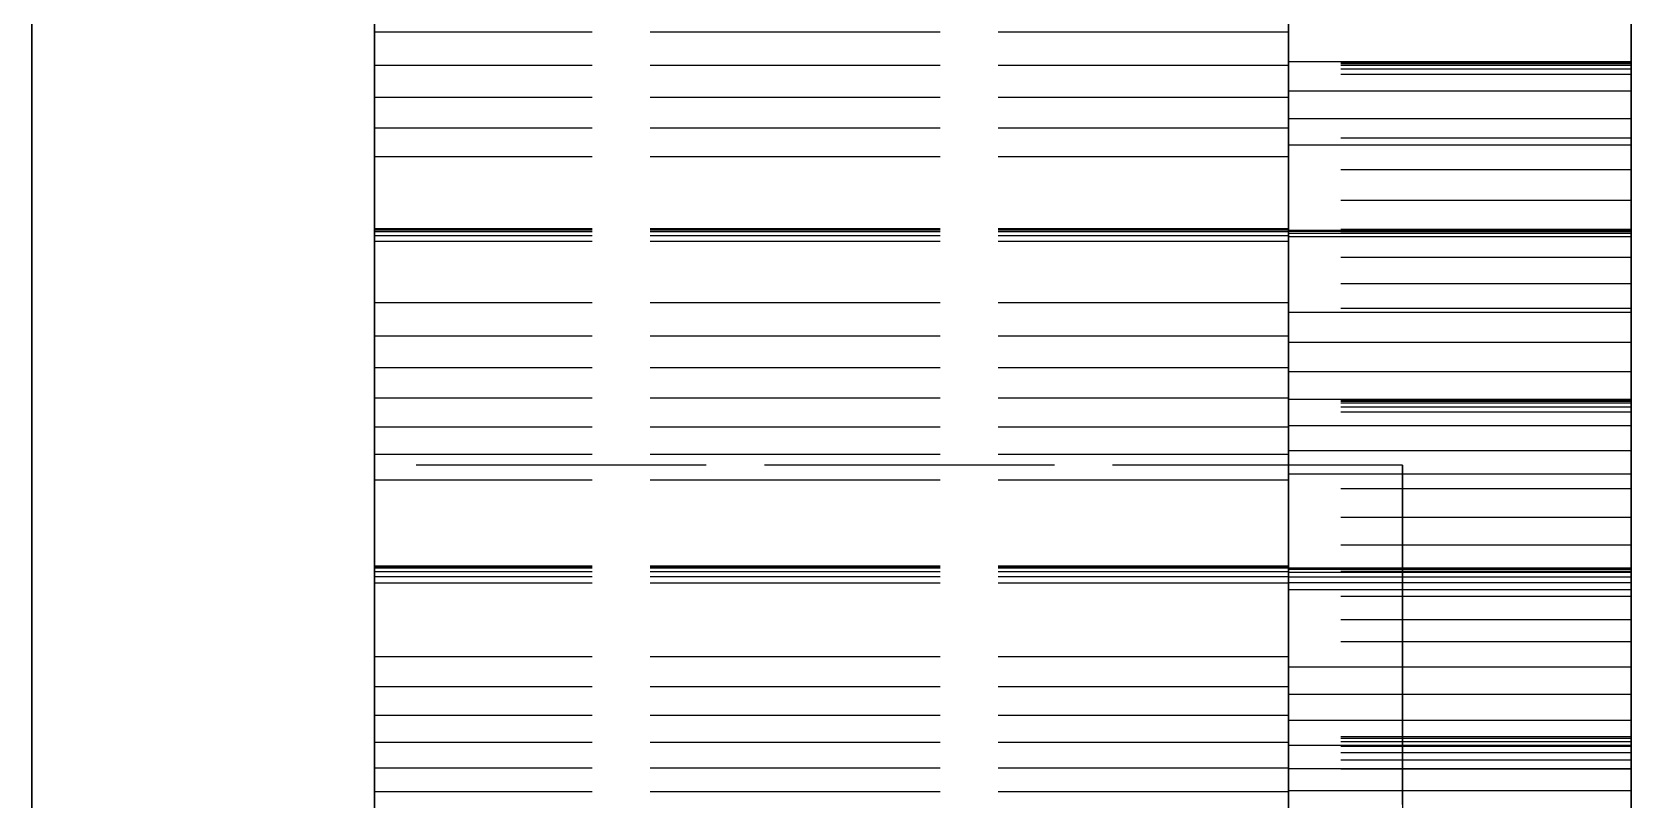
# Model space of a CAD drawing. Header units: millimetres. Extents: x -27 to 154, y -43 to 55.
# Drawn here: x 46.25 to 53.25, y 4.04 to 7.4 of the extents above; entities that cross this region are included whole.
import ezdxf

# ---------------------------------------------------------------- set-up
doc = ezdxf.new("R2010")
doc.units = ezdxf.units.MM
doc.linetypes.add('DASHED', pattern=[1.524, 1.27, -0.254])
doc.layers.add('HIDDEN', color=8, linetype='DASHED')
doc.layers.add('VISIBLE', color=7, linetype='CONTINUOUS')

msp = doc.modelspace()

# ---------------------------------------------------------------- linework, layer by layer
at = {"layer": 'HIDDEN'}
for points in [[(46.24925, 7.58929), (46.24925, 6.98214), (46.24925, 6.375), (46.24925, 5.76786), (46.24925, 5.16071), (46.24925, 4.55357), (46.24925, 3.94643), (46.24925, 3.33929), (46.24925, 2.73214), (46.24925, 2.125), (46.24925, 1.51786), (46.24925, 0.91071), (46.24925, 0.30357), (46.24925, -0.30357), (46.24925, -0.91071), (46.24925, -1.51786), (46.24925, -2.125), (46.24925, -2.73214), (46.24925, -3.33929), (46.24925, -3.94643), (46.24925, -4.55357), (46.24925, -5.16071), (46.24925, -5.76786)], [(47.74925, 7.58929), (47.74925, 6.98214), (47.74925, 6.375), (47.74925, 5.76786), (47.74925, 5.16071), (47.74925, 4.55357), (47.74925, 3.94643), (47.74925, 3.33929), (47.74925, 2.73214), (47.74925, 2.125), (47.74925, 1.51786), (47.74925, 0.91071), (47.74925, 0.30357), (47.74925, -0.30357), (47.74925, -0.91071), (47.74925, -1.51786), (47.74925, -2.125), (47.74925, -2.73214), (47.74925, -3.33929), (47.74925, -3.94643), (47.74925, -4.55357), (47.74925, -5.16071), (47.74925, -5.76786)], [(47.74925, 7.58929), (47.74925, 6.98214), (47.74925, 6.375), (47.74925, 5.76786), (47.74925, 5.16071), (47.74925, 4.55357), (47.74925, 3.94643), (47.74925, 3.33929), (47.74925, 2.73214), (47.74925, 2.125), (47.74925, 1.51786), (47.74925, 0.91071), (47.74925, 0.30357), (47.74925, -0.30357), (47.74925, -0.91071), (47.74925, -1.51786), (47.74925, -2.125), (47.74925, -2.73214), (47.74925, -3.33929), (47.74925, -3.94643), (47.74925, -4.55357), (47.74925, -5.16071), (47.74925, -5.76786)], [(51.74925, 7.60357), (51.74925, 7.20862)], [(51.74925, 7.58929), (51.74925, 6.98214), (51.74925, 6.375), (51.74925, 5.76786), (51.74925, 5.16071), (51.74925, 4.55357), (51.74925, 3.94643), (51.74925, 3.33929), (51.74925, 2.73214), (51.74925, 2.125), (51.74925, 1.51786), (51.74925, 0.91071), (51.74925, 0.30357), (51.74925, -0.30357), (51.74925, -0.91071), (51.74925, -1.51786), (51.74925, -2.125), (51.74925, -2.73214), (51.74925, -3.33929), (51.74925, -3.94643), (51.74925, -4.55357), (51.74925, -5.16071), (51.74925, -5.76786)], [(53.24925, 7.60357), (53.24925, 7.20862)], [(47.74925, 7.39524), (47.74925, 7.54753)], [(51.74925, 3.91667), (51.74925, 4.19643), (51.74925, 4.47619), (51.74925, 4.75595), (51.74925, 5.03571), (51.74925, 5.31548), (51.74925, 5.59524), (51.74925, 5.875), (51.74925, 6.15476), (51.74925, 6.43452), (51.74925, 6.71429), (51.74925, 6.99405), (51.74925, 7.27381), (51.74925, 7.55357)], [(51.74925, 7.55357), (51.74925, 6.99405), (51.74925, 6.43452), (51.74925, 5.875), (51.74925, 5.31548), (51.74925, 4.75595), (51.74925, 4.19643), (51.74925, 3.6369), (51.74925, 3.07738), (51.74925, 2.51786), (51.74925, 1.95833), (51.74925, 1.39881), (51.74925, 0.83929), (51.74925, 0.27976), (51.74925, -0.27976)], [(51.74925, 7.39524), (51.74925, 7.54753)], [(53.24925, 3.91667), (53.24925, 4.19643), (53.24925, 4.47619), (53.24925, 4.75595), (53.24925, 5.03571), (53.24925, 5.31548), (53.24925, 5.59524), (53.24925, 5.875), (53.24925, 6.15476), (53.24925, 6.43452), (53.24925, 6.71429), (53.24925, 6.99405), (53.24925, 7.27381), (53.24925, 7.55357)], [(53.24925, 7.55357), (53.24925, 6.99405), (53.24925, 6.43452), (53.24925, 5.875), (53.24925, 5.31548), (53.24925, 4.75595), (53.24925, 4.19643), (53.24925, 3.6369), (53.24925, 3.07738), (53.24925, 2.51786), (53.24925, 1.95833), (53.24925, 1.39881), (53.24925, 0.83929), (53.24925, 0.27976), (53.24925, -0.27976)], [(47.74925, 7.24883), (47.74925, 7.39524)], [(47.74925, 7.39524), (47.74925, 7.24883)], [(51.74925, 7.39524), (47.74925, 7.39524)], [(51.74925, 6.89989), (51.74925, 6.91739), (51.74925, 6.93489), (51.74925, 6.95239), (51.74925, 6.96989), (51.74925, 6.98739), (51.74925, 7.00489), (51.74925, 7.02239), (51.74925, 7.03989), (51.74925, 7.05739), (51.74925, 7.07488), (51.74925, 7.09238), (51.74925, 7.10988), (51.74925, 7.12738), (51.74925, 7.14488), (51.74925, 7.16238), (51.74925, 7.17988), (51.74925, 7.19738), (51.74925, 7.21488), (51.74925, 7.23238), (51.74925, 7.24988), (51.74925, 7.26738), (51.74925, 7.28488), (51.74925, 7.30238), (51.74925, 7.31988), (51.74925, 7.33737), (51.74925, 7.35487), (51.74925, 7.37237), (51.74925, 7.38987), (51.74925, 7.40737)], [(51.74925, 7.24883), (51.74925, 7.39524)], [(51.74925, 7.39524), (51.74925, 7.24883)], [(47.74925, 7.10867), (47.74925, 7.24883)], [(47.74925, 7.24883), (47.74925, 7.10867)], [(51.74925, 7.24883), (47.74925, 7.24883)], [(51.74925, 7.24883), (47.74925, 7.24883)], [(51.74925, 7.25967), (51.74925, 7.26419)], [(51.74925, 7.26419), (51.74925, 7.26305)], [(53.24925, 7.26419), (51.74925, 7.26419)], [(51.74925, 7.26305), (51.74925, 7.25648)], [(53.24925, 7.26305), (51.74925, 7.26305)], [(51.74925, 7.24919), (51.74925, 7.25967)], [(53.24925, 7.25967), (51.74925, 7.25967)], [(51.74925, 7.25648), (51.74925, 6.93058)], [(53.24925, 7.25648), (51.74925, 7.25648)], [(51.74925, 7.23236), (51.74925, 7.24919)], [(53.24925, 7.24919), (51.74925, 7.24919)], [(51.74925, 7.10867), (51.74925, 7.24883)], [(51.74925, 7.24883), (51.74925, 7.10867)], [(51.74925, 7.20862), (51.74925, 7.23236)], [(53.24925, 7.23236), (51.74925, 7.23236)], [(53.24925, 7.25967), (53.24925, 7.26419)], [(53.24925, 7.26419), (53.24925, 7.26305)], [(53.24925, 7.26305), (53.24925, 7.25648)], [(53.24925, 7.24919), (53.24925, 7.25967)], [(53.24925, 7.25648), (53.24925, 6.93058)], [(53.24925, 7.23236), (53.24925, 7.24919)], [(53.24925, 7.20862), (53.24925, 7.23236)], [(53.24925, 7.20862), (51.74925, 7.20862)], [(47.74925, 6.97527), (47.74925, 7.10867)], [(47.74925, 7.10867), (47.74925, 6.97527)], [(51.74925, 7.10867), (47.74925, 7.10867)], [(51.74925, 7.10867), (47.74925, 7.10867)], [(51.74925, 6.97527), (51.74925, 7.10867)], [(51.74925, 7.10867), (51.74925, 6.97527)], [(47.74925, 6.84931), (47.74925, 6.97527)], [(47.74925, 6.97527), (47.74925, 6.84931)], [(51.74925, 6.97527), (47.74925, 6.97527)], [(51.74925, 6.97527), (47.74925, 6.97527)], [(51.74925, 6.84931), (51.74925, 6.97527)], [(51.74925, 6.97527), (51.74925, 6.84931)], [(51.74925, 6.93058), (51.74925, 6.79207)], [(53.24925, 6.93058), (51.74925, 6.93058)], [(53.24925, 6.93058), (53.24925, 6.79207)], [(51.74925, 6.49866), (51.74925, 6.89989)], [(47.74925, 6.47908), (47.74925, 6.84931)], [(47.74925, 6.84931), (47.74925, 6.47908)], [(51.74925, 6.84931), (47.74925, 6.84931)], [(51.74925, 6.84931), (47.74925, 6.84931)], [(51.74925, 6.47908), (51.74925, 6.84931)], [(51.74925, 6.84931), (51.74925, 6.47908)], [(51.74925, 6.79207), (51.74925, 6.65883)], [(53.24925, 6.79207), (51.74925, 6.79207)], [(53.24925, 6.79207), (53.24925, 6.65883)], [(51.74925, 6.65883), (51.74925, 6.53113)], [(53.24925, 6.65883), (51.74925, 6.65883)], [(53.24925, 6.65883), (53.24925, 6.53113)], [(47.74925, 6.53208), (47.74925, 6.53486)], [(47.74925, 6.53486), (47.74925, 6.53134)], [(47.74925, 6.53134), (47.74925, 6.53486)], [(47.74925, 6.53486), (47.74925, 6.53208)], [(51.74925, 6.53486), (47.74925, 6.53486)], [(51.74925, 6.53486), (47.74925, 6.53486)], [(47.74925, 6.52324), (47.74925, 6.53208)], [(47.74925, 6.53208), (47.74925, 6.52324)], [(51.74925, 6.53208), (47.74925, 6.53208)], [(51.74925, 6.53208), (47.74925, 6.53208)], [(47.74925, 6.53134), (47.74925, 6.52119)], [(47.74925, 6.52119), (47.74925, 6.53134)], [(51.74925, 6.53134), (47.74925, 6.53134)], [(51.74925, 6.53134), (47.74925, 6.53134)], [(47.74925, 6.20995), (47.74925, 6.52324)], [(47.74925, 6.52324), (47.74925, 6.20995)], [(51.74925, 6.52324), (47.74925, 6.52324)], [(51.74925, 6.52324), (47.74925, 6.52324)], [(47.74925, 6.52119), (47.74925, 6.50399)], [(47.74925, 6.50399), (47.74925, 6.52119)], [(51.74925, 6.52119), (47.74925, 6.52119)], [(51.74925, 6.52119), (47.74925, 6.52119)], [(51.74925, 6.53208), (51.74925, 6.53486)], [(51.74925, 6.53486), (51.74925, 6.53134)], [(51.74925, 6.53134), (51.74925, 6.53486)], [(51.74925, 6.53486), (51.74925, 6.53208)], [(51.74925, 6.52324), (51.74925, 6.53208)], [(51.74925, 6.53208), (51.74925, 6.52324)], [(51.74925, 6.53134), (51.74925, 6.52119)], [(51.74925, 6.52119), (51.74925, 6.53134)], [(51.74925, 6.53113), (51.74925, 6.40932)], [(53.24925, 6.53113), (51.74925, 6.53113)], [(51.74925, 5.46093), (51.74925, 5.47784), (51.74925, 5.49475), (51.74925, 5.51167), (51.74925, 5.52858), (51.74925, 5.54549), (51.74925, 5.5624), (51.74925, 5.57931), (51.74925, 5.59623), (51.74925, 5.61314), (51.74925, 5.63005), (51.74925, 5.64696), (51.74925, 5.66387), (51.74925, 5.68079), (51.74925, 5.6977), (51.74925, 5.71461), (51.74925, 5.73152), (51.74925, 5.74843), (51.74925, 5.76534), (51.74925, 5.78226), (51.74925, 5.79917), (51.74925, 5.81608), (51.74925, 5.83299), (51.74925, 5.8499), (51.74925, 5.86682), (51.74925, 5.88373), (51.74925, 5.90064), (51.74925, 5.91755), (51.74925, 5.93446), (51.74925, 5.95137), (51.74925, 5.96829), (51.74925, 5.9852), (51.74925, 6.00211), (51.74925, 6.01902), (51.74925, 6.03593), (51.74925, 6.05285), (51.74925, 6.06976), (51.74925, 6.08667), (51.74925, 6.10358), (51.74925, 6.12049), (51.74925, 6.13741), (51.74925, 6.15432), (51.74925, 6.17123), (51.74925, 6.18814), (51.74925, 6.20505), (51.74925, 6.22196), (51.74925, 6.23888), (51.74925, 6.25579), (51.74925, 6.2727), (51.74925, 6.28961), (51.74925, 6.30652), (51.74925, 6.32344), (51.74925, 6.34035), (51.74925, 6.35726), (51.74925, 6.37417), (51.74925, 6.39108), (51.74925, 6.408), (51.74925, 6.42491), (51.74925, 6.44182), (51.74925, 6.45873), (51.74925, 6.47564), (51.74925, 6.49255), (51.74925, 6.50947), (51.74925, 6.52638)], [(51.74925, 6.52638), (51.74925, 6.52377)], [(51.74925, 6.52377), (51.74925, 6.51472)], [(53.24925, 6.52377), (51.74925, 6.52377)], [(51.74925, 6.20995), (51.74925, 6.52324)], [(51.74925, 6.52324), (51.74925, 6.20995)], [(51.74925, 6.52119), (51.74925, 6.50399)], [(51.74925, 6.50399), (51.74925, 6.52119)], [(51.74925, 6.51472), (51.74925, 6.49866)], [(53.24925, 6.51472), (51.74925, 6.51472)], [(53.24925, 6.53113), (53.24925, 6.40932)], [(53.24925, 6.52638), (53.24925, 6.52377)], [(53.24925, 6.49866), (53.24925, 6.52638)], [(53.24925, 6.52377), (53.24925, 6.51472)], [(53.24925, 6.51472), (53.24925, 6.49866)], [(47.74925, 6.50399), (47.74925, 6.47908)], [(47.74925, 6.47908), (47.74925, 6.50399)], [(51.74925, 6.50399), (47.74925, 6.50399)], [(51.74925, 6.50399), (47.74925, 6.50399)], [(51.74925, 6.47908), (47.74925, 6.47908)], [(51.74925, 6.47908), (47.74925, 6.47908)], [(51.74925, 6.50399), (51.74925, 6.47908)], [(51.74925, 6.47908), (51.74925, 6.50399)], [(53.24925, 6.49866), (51.74925, 6.49866)], [(51.74925, 6.40932), (51.74925, 6.29384)], [(53.24925, 6.40932), (51.74925, 6.40932)], [(53.24925, 6.40932), (53.24925, 6.29384)], [(51.74925, 6.29384), (51.74925, 6.1853)], [(53.24925, 6.29384), (51.74925, 6.29384)], [(53.24925, 6.29384), (53.24925, 6.1853)], [(47.74925, 6.06492), (47.74925, 6.20995)], [(47.74925, 6.20995), (47.74925, 6.06492)], [(51.74925, 6.20995), (47.74925, 6.20995)], [(51.74925, 6.20995), (47.74925, 6.20995)], [(51.74925, 6.06492), (51.74925, 6.20995)], [(51.74925, 6.20995), (51.74925, 6.06492)], [(51.74925, 6.1853), (51.74925, 5.77842)], [(53.24925, 6.1853), (51.74925, 6.1853)], [(53.24925, 6.1853), (53.24925, 5.77842)], [(47.74925, 5.92575), (47.74925, 6.06492)], [(47.74925, 6.06492), (47.74925, 5.92575)], [(51.74925, 6.06492), (47.74925, 6.06492)], [(51.74925, 6.06492), (47.74925, 6.06492)], [(51.74925, 5.92575), (51.74925, 6.06492)], [(51.74925, 6.06492), (51.74925, 5.92575)], [(47.74925, 5.79272), (47.74925, 5.92575)], [(47.74925, 5.92575), (47.74925, 5.79272)], [(51.74925, 5.92575), (47.74925, 5.92575)], [(51.74925, 5.92575), (47.74925, 5.92575)], [(51.74925, 5.79272), (51.74925, 5.92575)], [(51.74925, 5.92575), (51.74925, 5.79272)], [(47.74925, 5.66622), (47.74925, 5.79272)], [(47.74925, 5.79272), (47.74925, 5.66622)], [(51.74925, 5.79272), (47.74925, 5.79272)], [(51.74925, 5.79272), (47.74925, 5.79272)], [(51.74925, 5.66622), (51.74925, 5.79272)], [(51.74925, 5.79272), (51.74925, 5.66622)], [(51.74925, 5.78678), (51.74925, 5.78803)], [(51.74925, 5.78803), (51.74925, 5.78277)], [(53.24925, 5.78803), (51.74925, 5.78803)], [(51.74925, 5.77842), (51.74925, 5.78678)], [(53.24925, 5.78678), (51.74925, 5.78678)], [(51.74925, 5.78277), (51.74925, 5.7714)], [(53.24925, 5.78277), (51.74925, 5.78277)], [(53.24925, 5.77842), (51.74925, 5.77842)], [(51.74925, 5.7714), (51.74925, 5.75424)], [(53.24925, 5.7714), (51.74925, 5.7714)], [(51.74925, 5.75424), (51.74925, 5.73152)], [(53.24925, 5.75424), (51.74925, 5.75424)], [(53.24925, 5.78678), (53.24925, 5.78803)], [(53.24925, 5.78803), (53.24925, 5.78277)], [(53.24925, 5.77842), (53.24925, 5.78678)], [(53.24925, 5.78277), (53.24925, 5.7714)], [(53.24925, 5.7714), (53.24925, 5.75424)], [(53.24925, 5.75424), (53.24925, 5.73152)], [(51.74925, 5.73152), (51.74925, 5.39697)], [(53.24925, 5.73152), (51.74925, 5.73152)], [(53.24925, 5.73152), (53.24925, 5.39697)], [(47.74925, 5.54675), (47.74925, 5.66622)], [(47.74925, 5.66622), (47.74925, 5.54675)], [(51.74925, 5.66622), (47.74925, 5.66622)], [(51.74925, 5.66622), (47.74925, 5.66622)], [(51.74925, 5.54675), (51.74925, 5.66622)], [(51.74925, 5.66622), (51.74925, 5.54675)], [(47.74925, 5.43503), (47.74925, 5.54675)], [(47.74925, 5.54675), (47.74925, 5.43503)], [(51.74925, 5.54675), (47.74925, 5.54675)], [(51.74925, 5.54675), (47.74925, 5.54675)], [(51.74925, 5.43503), (51.74925, 5.54675)], [(51.74925, 5.54675), (51.74925, 5.43503)], [(47.74925, 4.01587), (47.74925, 4.10317), (47.74925, 4.19048), (47.74925, 4.27778), (47.74925, 4.36508), (47.74925, 4.45238), (47.74925, 4.53968), (47.74925, 4.62698), (47.74925, 4.71429), (47.74925, 4.80159), (47.74925, 4.88889), (47.74925, 4.97619), (47.74925, 5.06349), (47.74925, 5.15079), (47.74925, 5.2381), (47.74925, 5.3254), (47.74925, 5.4127), (47.74925, 5.5)], [(47.74925, 5.5), (47.74925, 5.3254), (47.74925, 5.15079), (47.74925, 4.97619), (47.74925, 4.80159), (47.74925, 4.62698), (47.74925, 4.45238), (47.74925, 4.27778), (47.74925, 4.10317), (47.74925, 3.92857)], [(52.24925, 5.5), (47.74925, 5.5)], [(51.74925, 5.04904), (51.74925, 5.46093)], [(52.24925, 4.01587), (52.24925, 4.10317), (52.24925, 4.19048), (52.24925, 4.27778), (52.24925, 4.36508), (52.24925, 4.45238), (52.24925, 4.53968), (52.24925, 4.62698), (52.24925, 4.71429), (52.24925, 4.80159), (52.24925, 4.88889), (52.24925, 4.97619), (52.24925, 5.06349), (52.24925, 5.15079), (52.24925, 5.2381), (52.24925, 5.3254), (52.24925, 5.4127), (52.24925, 5.5)], [(52.24925, 5.5), (52.24925, 5.3254), (52.24925, 5.15079), (52.24925, 4.97619), (52.24925, 4.80159), (52.24925, 4.62698), (52.24925, 4.45238), (52.24925, 4.27778), (52.24925, 4.10317), (52.24925, 3.92857)], [(47.74925, 5.0513), (47.74925, 5.43503)], [(47.74925, 5.43503), (47.74925, 5.0513)], [(51.74925, 5.43503), (47.74925, 5.43503)], [(51.74925, 5.43503), (47.74925, 5.43503)], [(51.74925, 5.0513), (51.74925, 5.43503)], [(51.74925, 5.43503), (51.74925, 5.0513)], [(51.74925, 5.39697), (51.74925, 5.27075)], [(53.24925, 5.39697), (51.74925, 5.39697)], [(53.24925, 5.39697), (53.24925, 5.27075)], [(51.74925, 5.27075), (51.74925, 5.14997)], [(53.24925, 5.27075), (51.74925, 5.27075)], [(53.24925, 5.27075), (53.24925, 5.14997)], [(51.74925, 5.14997), (51.74925, 5.03489)], [(53.24925, 5.14997), (51.74925, 5.14997)], [(53.24925, 5.14997), (53.24925, 5.03489)], [(47.74925, 5.0573), (47.74925, 5.05827)], [(47.74925, 5.05827), (47.74925, 5.0513)], [(47.74925, 5.0513), (47.74925, 5.05827)], [(47.74925, 5.05827), (47.74925, 5.0573)], [(51.74925, 5.05827), (47.74925, 5.05827)], [(51.74925, 5.05827), (47.74925, 5.05827)], [(47.74925, 5.04905), (47.74925, 5.0573)], [(47.74925, 5.0573), (47.74925, 5.04905)], [(51.74925, 5.0573), (47.74925, 5.0573)], [(51.74925, 5.0573), (47.74925, 5.0573)], [(51.74925, 5.0513), (47.74925, 5.0513)], [(51.74925, 5.0513), (47.74925, 5.0513)], [(47.74925, 5.03398), (47.74925, 5.04905)], [(47.74925, 5.04905), (47.74925, 5.03398)], [(51.74925, 5.04905), (47.74925, 5.04905)], [(51.74925, 5.04905), (47.74925, 5.04905)], [(51.74925, 5.0573), (51.74925, 5.05827)], [(51.74925, 5.05827), (51.74925, 5.0513)], [(51.74925, 5.0513), (51.74925, 5.05827)], [(51.74925, 5.05827), (51.74925, 5.0573)], [(51.74925, 5.04905), (51.74925, 5.0573)], [(51.74925, 5.0573), (51.74925, 5.04905)], [(51.74925, 4.02117), (51.74925, 4.03803), (51.74925, 4.05489), (51.74925, 4.07175), (51.74925, 4.08861), (51.74925, 4.10547), (51.74925, 4.12233), (51.74925, 4.13919), (51.74925, 4.15605), (51.74925, 4.17291), (51.74925, 4.18978), (51.74925, 4.20664), (51.74925, 4.2235), (51.74925, 4.24036), (51.74925, 4.25722), (51.74925, 4.27408), (51.74925, 4.29094), (51.74925, 4.3078), (51.74925, 4.32466), (51.74925, 4.34152), (51.74925, 4.35838), (51.74925, 4.37525), (51.74925, 4.39211), (51.74925, 4.40897), (51.74925, 4.42583), (51.74925, 4.44269), (51.74925, 4.45955), (51.74925, 4.47641), (51.74925, 4.49327), (51.74925, 4.51013), (51.74925, 4.52699), (51.74925, 4.54385), (51.74925, 4.56072), (51.74925, 4.57758), (51.74925, 4.59444), (51.74925, 4.6113), (51.74925, 4.62816), (51.74925, 4.64502), (51.74925, 4.66188), (51.74925, 4.67874), (51.74925, 4.6956), (51.74925, 4.71246), (51.74925, 4.72932), (51.74925, 4.74619), (51.74925, 4.76305), (51.74925, 4.77991), (51.74925, 4.79677), (51.74925, 4.81363), (51.74925, 4.83049), (51.74925, 4.84735), (51.74925, 4.86421), (51.74925, 4.88107), (51.74925, 4.89793), (51.74925, 4.91479), (51.74925, 4.93166), (51.74925, 4.94852), (51.74925, 4.96538), (51.74925, 4.98224), (51.74925, 4.9991), (51.74925, 5.01596), (51.74925, 5.03282), (51.74925, 5.04968)], [(51.74925, 5.04968), (51.74925, 5.04904)], [(51.74925, 5.03398), (51.74925, 5.04905)], [(51.74925, 5.04905), (51.74925, 5.03398)], [(53.24925, 5.04904), (51.74925, 5.04904)], [(53.24925, 5.04968), (53.24925, 5.04904)], [(53.24925, 5.04904), (53.24925, 5.04968)], [(47.74925, 5.01244), (47.74925, 5.03398)], [(47.74925, 5.03398), (47.74925, 5.01244)], [(51.74925, 5.03398), (47.74925, 5.03398)], [(51.74925, 5.03398), (47.74925, 5.03398)], [(47.74925, 4.98467), (47.74925, 5.01244)], [(47.74925, 5.01244), (47.74925, 4.98467)], [(51.74925, 5.01244), (47.74925, 5.01244)], [(51.74925, 5.01244), (47.74925, 5.01244)], [(47.74925, 4.66151), (47.74925, 4.98467)], [(47.74925, 4.98467), (47.74925, 4.66151)], [(51.74925, 4.98467), (47.74925, 4.98467)], [(51.74925, 4.98467), (47.74925, 4.98467)], [(51.74925, 5.03489), (51.74925, 4.92586)], [(53.24925, 5.03489), (51.74925, 5.03489)], [(51.74925, 5.01244), (51.74925, 5.03398)], [(51.74925, 5.03398), (51.74925, 5.01244)], [(51.74925, 4.98467), (51.74925, 5.01244)], [(51.74925, 5.01244), (51.74925, 4.98467)], [(51.74925, 4.66151), (51.74925, 4.98467)], [(51.74925, 4.98467), (51.74925, 4.66151)], [(53.24925, 5.03489), (53.24925, 4.92586)], [(51.74925, 4.92586), (51.74925, 4.82333)], [(53.24925, 4.92586), (51.74925, 4.92586)], [(53.24925, 4.92586), (53.24925, 4.82333)], [(51.74925, 4.82333), (51.74925, 4.72793)], [(53.24925, 4.82333), (51.74925, 4.82333)], [(53.24925, 4.82333), (53.24925, 4.72793)], [(51.74925, 4.72793), (51.74925, 4.31168)], [(53.24925, 4.72793), (51.74925, 4.72793)], [(53.24925, 4.72793), (53.24925, 4.31168)], [(47.74925, 4.53058), (47.74925, 4.66151)], [(47.74925, 4.66151), (47.74925, 4.53058)], [(51.74925, 4.66151), (47.74925, 4.66151)], [(51.74925, 4.66151), (47.74925, 4.66151)], [(51.74925, 4.53058), (51.74925, 4.66151)], [(51.74925, 4.66151), (51.74925, 4.53058)], [(47.74925, 4.4057), (47.74925, 4.53058)], [(47.74925, 4.53058), (47.74925, 4.4057)], [(51.74925, 4.53058), (47.74925, 4.53058)], [(51.74925, 4.53058), (47.74925, 4.53058)], [(51.74925, 4.4057), (51.74925, 4.53058)], [(51.74925, 4.53058), (51.74925, 4.4057)], [(47.74925, 4.28718), (47.74925, 4.4057)], [(47.74925, 4.4057), (47.74925, 4.28718)], [(51.74925, 4.4057), (47.74925, 4.4057)], [(51.74925, 4.4057), (47.74925, 4.4057)], [(51.74925, 4.28718), (51.74925, 4.4057)], [(51.74925, 4.4057), (51.74925, 4.28718)], [(47.74925, 4.17541), (47.74925, 4.28718)], [(47.74925, 4.28718), (47.74925, 4.17541)], [(51.74925, 4.28718), (47.74925, 4.28718)], [(51.74925, 4.28718), (47.74925, 4.28718)], [(51.74925, 4.31168), (51.74925, 4.3046)], [(53.24925, 4.31168), (51.74925, 4.31168)], [(51.74925, 4.3046), (51.74925, 4.29028)], [(53.24925, 4.3046), (51.74925, 4.3046)], [(51.74925, 4.29028), (51.74925, 4.26931)], [(53.24925, 4.29028), (51.74925, 4.29028)], [(51.74925, 4.17541), (51.74925, 4.28718)], [(51.74925, 4.28718), (51.74925, 4.17541)], [(53.24925, 4.31168), (53.24925, 4.3046)], [(53.24925, 4.3046), (53.24925, 4.29028)], [(53.24925, 4.29028), (53.24925, 4.26931)], [(51.74925, 4.26931), (51.74925, 4.24213)], [(53.24925, 4.26931), (51.74925, 4.26931)], [(51.74925, 4.24213), (51.74925, 4.20905)], [(53.24925, 4.24213), (51.74925, 4.24213)], [(51.74925, 4.20905), (51.74925, 4.17033)], [(53.24925, 4.20905), (51.74925, 4.20905)], [(53.24925, 4.26931), (53.24925, 4.24213)], [(53.24925, 4.24213), (53.24925, 4.20905)], [(53.24925, 4.20905), (53.24925, 4.17033)], [(47.74925, 4.07091), (47.74925, 4.17541)], [(47.74925, 4.17541), (47.74925, 4.07091)], [(51.74925, 4.17541), (47.74925, 4.17541)], [(51.74925, 4.17541), (47.74925, 4.17541)], [(51.74925, 4.07091), (51.74925, 4.17541)], [(51.74925, 4.17541), (51.74925, 4.07091)], [(51.74925, 4.17033), (51.74925, 3.82924)], [(53.24925, 4.17033), (51.74925, 4.17033)], [(53.24925, 4.17033), (53.24925, 3.82924)], [(47.74925, 3.97438), (47.74925, 4.07091)], [(47.74925, 4.07091), (47.74925, 3.97438)], [(51.74925, 4.07091), (47.74925, 4.07091)], [(51.74925, 4.07091), (47.74925, 4.07091)], [(51.74925, 3.97438), (51.74925, 4.07091)], [(51.74925, 4.07091), (51.74925, 3.97438)]]:
    msp.add_lwpolyline(points, dxfattribs=at)
at = {"layer": 'VISIBLE'}
for points in [[(46.24925, 3.94643), (46.24925, 4.25), (46.24925, 4.55357), (46.24925, 4.85714), (46.24925, 5.16071), (46.24925, 5.46429), (46.24925, 5.76786), (46.24925, 6.07143), (46.24925, 6.375), (46.24925, 6.67857), (46.24925, 6.98214), (46.24925, 7.28571), (46.24925, 7.58929)], [(47.74925, 3.94643), (47.74925, 4.25), (47.74925, 4.55357), (47.74925, 4.85714), (47.74925, 5.16071), (47.74925, 5.46429), (47.74925, 5.76786), (47.74925, 6.07143), (47.74925, 6.375), (47.74925, 6.67857), (47.74925, 6.98214), (47.74925, 7.28571), (47.74925, 7.58929)], [(47.74925, 3.94643), (47.74925, 4.25), (47.74925, 4.55357), (47.74925, 4.85714), (47.74925, 5.16071), (47.74925, 5.46429), (47.74925, 5.76786), (47.74925, 6.07143), (47.74925, 6.375), (47.74925, 6.67857), (47.74925, 6.98214), (47.74925, 7.28571), (47.74925, 7.58929)], [(51.74925, 7.26435), (51.74925, 7.39806)], [(53.24925, 7.26435), (53.24925, 7.39806)], [(51.74925, 7.13643), (51.74925, 7.26435)], [(53.24925, 7.26435), (51.74925, 7.26435)], [(53.24925, 7.13643), (53.24925, 7.26435)], [(51.74925, 7.01474), (51.74925, 7.13643)], [(53.24925, 7.13643), (51.74925, 7.13643)], [(53.24925, 7.01474), (53.24925, 7.13643)], [(51.74925, 6.89989), (51.74925, 7.01474)], [(53.24925, 7.01474), (51.74925, 7.01474)], [(53.24925, 6.89989), (53.24925, 7.01474)], [(51.74925, 6.52638), (51.74925, 6.53231), (51.74925, 6.53824), (51.74925, 6.54416), (51.74925, 6.55009), (51.74925, 6.55602), (51.74925, 6.56195), (51.74925, 6.56788), (51.74925, 6.57381), (51.74925, 6.57974), (51.74925, 6.58567), (51.74925, 6.59159), (51.74925, 6.59752), (51.74925, 6.60345), (51.74925, 6.60938), (51.74925, 6.61531), (51.74925, 6.62124), (51.74925, 6.62717), (51.74925, 6.6331), (51.74925, 6.63903), (51.74925, 6.64495), (51.74925, 6.65088), (51.74925, 6.65681), (51.74925, 6.66274), (51.74925, 6.66867), (51.74925, 6.6746), (51.74925, 6.68053), (51.74925, 6.68646), (51.74925, 6.69238), (51.74925, 6.69831), (51.74925, 6.70424), (51.74925, 6.71017), (51.74925, 6.7161), (51.74925, 6.72203), (51.74925, 6.72796), (51.74925, 6.73389), (51.74925, 6.73981), (51.74925, 6.74574), (51.74925, 6.75167), (51.74925, 6.7576), (51.74925, 6.76353), (51.74925, 6.76946), (51.74925, 6.77539), (51.74925, 6.78132), (51.74925, 6.78724), (51.74925, 6.79317), (51.74925, 6.7991), (51.74925, 6.80503), (51.74925, 6.81096), (51.74925, 6.81689), (51.74925, 6.82282), (51.74925, 6.82875), (51.74925, 6.83468), (51.74925, 6.8406), (51.74925, 6.84653), (51.74925, 6.85246), (51.74925, 6.85839), (51.74925, 6.86432), (51.74925, 6.87025), (51.74925, 6.87618), (51.74925, 6.88211), (51.74925, 6.88803), (51.74925, 6.89396), (51.74925, 6.89989)], [(53.24925, 6.89989), (51.74925, 6.89989)], [(53.24925, 6.52638), (53.24925, 6.89989)], [(51.74925, 6.52295), (51.74925, 6.52638)], [(53.24925, 6.52638), (51.74925, 6.52638)], [(51.74925, 6.51379), (51.74925, 6.52295)], [(53.24925, 6.52295), (51.74925, 6.52295)], [(51.74925, 6.49914), (51.74925, 6.51379)], [(53.24925, 6.51379), (51.74925, 6.51379)], [(53.24925, 6.52295), (53.24925, 6.52638)], [(53.24925, 6.51379), (53.24925, 6.52295)], [(53.24925, 6.49914), (53.24925, 6.51379)], [(51.74925, 6.16866), (51.74925, 6.49914)], [(53.24925, 6.49914), (51.74925, 6.49914)], [(53.24925, 6.16866), (53.24925, 6.49914)], [(51.74925, 6.03618), (51.74925, 6.16866)], [(53.24925, 6.16866), (51.74925, 6.16866)], [(53.24925, 6.03618), (53.24925, 6.16866)], [(51.74925, 5.90907), (51.74925, 6.03618)], [(53.24925, 6.03618), (51.74925, 6.03618)], [(53.24925, 5.90907), (53.24925, 6.03618)], [(51.74925, 5.78758), (51.74925, 5.90907)], [(53.24925, 5.90907), (51.74925, 5.90907)], [(53.24925, 5.78758), (53.24925, 5.90907)], [(51.74925, 5.67207), (51.74925, 5.78758)], [(53.24925, 5.78758), (51.74925, 5.78758)], [(53.24925, 5.67207), (53.24925, 5.78758)], [(51.74925, 5.56298), (51.74925, 5.67207)], [(53.24925, 5.67207), (51.74925, 5.67207)], [(53.24925, 5.56298), (53.24925, 5.67207)], [(51.74925, 5.46093), (51.74925, 5.56298)], [(53.24925, 5.56298), (51.74925, 5.56298)], [(53.24925, 5.46093), (53.24925, 5.56298)], [(51.74925, 5.04968), (51.74925, 5.05621), (51.74925, 5.06274), (51.74925, 5.06927), (51.74925, 5.07579), (51.74925, 5.08232), (51.74925, 5.08885), (51.74925, 5.09538), (51.74925, 5.1019), (51.74925, 5.10843), (51.74925, 5.11496), (51.74925, 5.12149), (51.74925, 5.12802), (51.74925, 5.13454), (51.74925, 5.14107), (51.74925, 5.1476), (51.74925, 5.15413), (51.74925, 5.16065), (51.74925, 5.16718), (51.74925, 5.17371), (51.74925, 5.18024), (51.74925, 5.18677), (51.74925, 5.19329), (51.74925, 5.19982), (51.74925, 5.20635), (51.74925, 5.21288), (51.74925, 5.2194), (51.74925, 5.22593), (51.74925, 5.23246), (51.74925, 5.23899), (51.74925, 5.24551), (51.74925, 5.25204), (51.74925, 5.25857), (51.74925, 5.2651), (51.74925, 5.27163), (51.74925, 5.27815), (51.74925, 5.28468), (51.74925, 5.29121), (51.74925, 5.29774), (51.74925, 5.30426), (51.74925, 5.31079), (51.74925, 5.31732), (51.74925, 5.32385), (51.74925, 5.33038), (51.74925, 5.3369), (51.74925, 5.34343), (51.74925, 5.34996), (51.74925, 5.35649), (51.74925, 5.36301), (51.74925, 5.36954), (51.74925, 5.37607), (51.74925, 5.3826), (51.74925, 5.38913), (51.74925, 5.39565), (51.74925, 5.40218), (51.74925, 5.40871), (51.74925, 5.41524), (51.74925, 5.42176), (51.74925, 5.42829), (51.74925, 5.43482), (51.74925, 5.44135), (51.74925, 5.44788), (51.74925, 5.4544), (51.74925, 5.46093)], [(53.24925, 5.46093), (51.74925, 5.46093)], [(53.24925, 5.04968), (53.24925, 5.46093)], [(51.74925, 5.04314), (51.74925, 5.04968)], [(53.24925, 5.04968), (51.74925, 5.04968)], [(51.74925, 5.03002), (51.74925, 5.04314)], [(53.24925, 5.04314), (51.74925, 5.04314)], [(53.24925, 5.04314), (53.24925, 5.04968)], [(53.24925, 5.03002), (53.24925, 5.04314)], [(51.74925, 5.01073), (51.74925, 5.03002)], [(53.24925, 5.03002), (51.74925, 5.03002)], [(51.74925, 4.98559), (51.74925, 5.01073)], [(53.24925, 5.01073), (51.74925, 5.01073)], [(51.74925, 4.95484), (51.74925, 4.98559)], [(53.24925, 4.98559), (51.74925, 4.98559)], [(53.24925, 5.01073), (53.24925, 5.03002)], [(53.24925, 4.98559), (53.24925, 5.01073)], [(53.24925, 4.95484), (53.24925, 4.98559)], [(51.74925, 4.61676), (51.74925, 4.95484)], [(53.24925, 4.95484), (51.74925, 4.95484)], [(53.24925, 4.61676), (53.24925, 4.95484)], [(51.74925, 4.49699), (51.74925, 4.61676)], [(53.24925, 4.61676), (51.74925, 4.61676)], [(53.24925, 4.49699), (53.24925, 4.61676)], [(51.74925, 4.38272), (51.74925, 4.49699)], [(53.24925, 4.49699), (51.74925, 4.49699)], [(53.24925, 4.38272), (53.24925, 4.49699)], [(51.74925, 4.27423), (51.74925, 4.38272)], [(53.24925, 4.38272), (51.74925, 4.38272)], [(53.24925, 4.27423), (53.24925, 4.38272)], [(51.74925, 4.17185), (51.74925, 4.27423)], [(53.24925, 4.27423), (51.74925, 4.27423)], [(53.24925, 4.17185), (53.24925, 4.27423)], [(51.74925, 4.07605), (51.74925, 4.17185)], [(53.24925, 4.17185), (51.74925, 4.17185)], [(53.24925, 4.07605), (53.24925, 4.17185)], [(51.74925, 3.98744), (51.74925, 4.07605)], [(53.24925, 4.07605), (51.74925, 4.07605)], [(53.24925, 3.98744), (53.24925, 4.07605)]]:
    msp.add_lwpolyline(points, dxfattribs=at)

doc.saveas('drawing.dxf')
